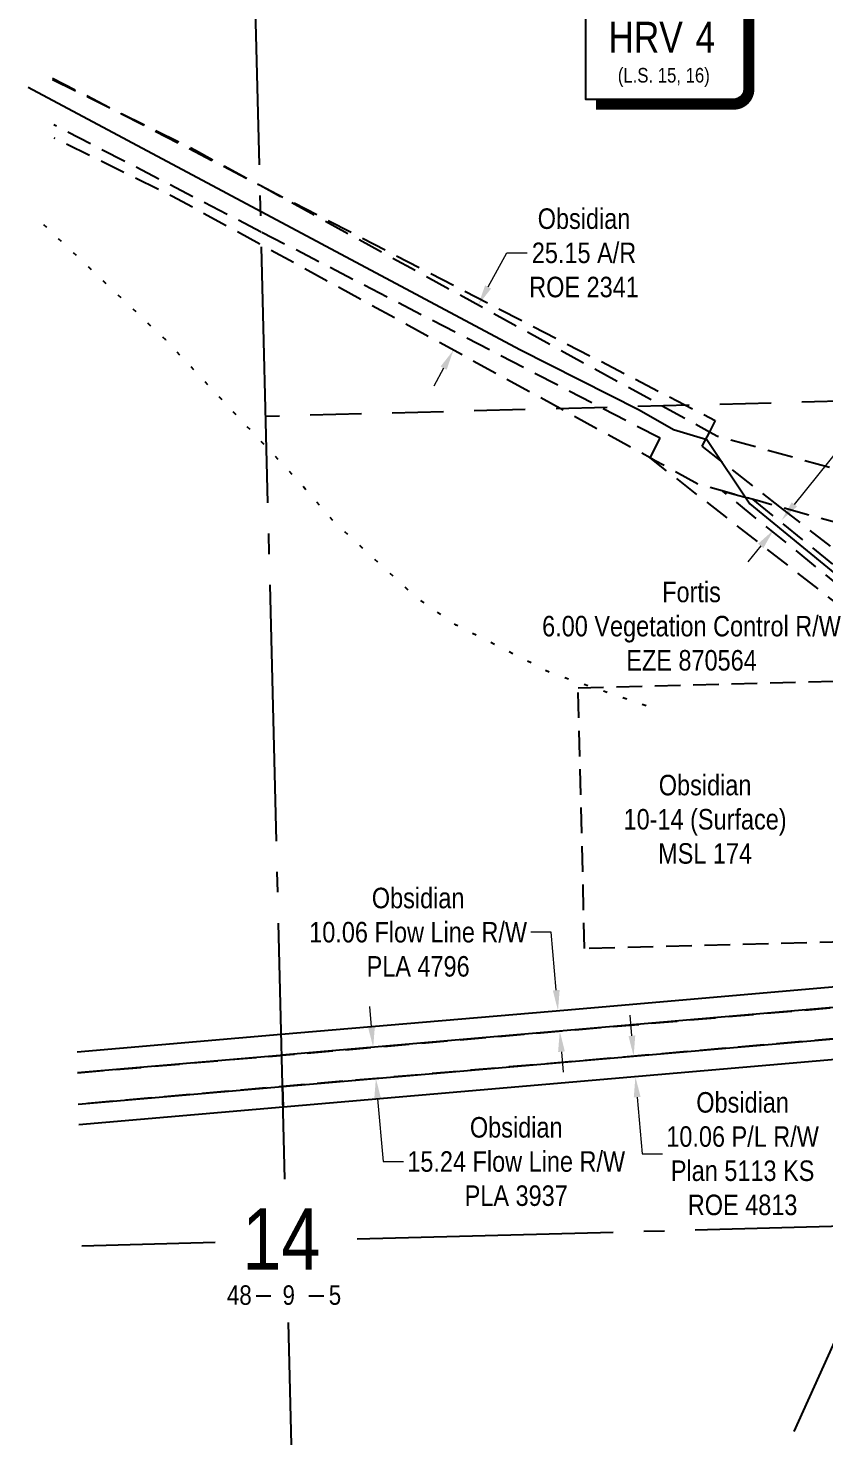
# Model space of a CAD drawing. Extents: x 615294 to 623191, y 5889240 to 5894182.
# Drawn here: x 619710 to 620099, y 5889415 to 5890106 of the extents above; entities that cross this region are included whole.
import ezdxf
from ezdxf.enums import TextEntityAlignment as Align

# ---------------------------------------------------------------- set-up
doc = ezdxf.new("R2010")
doc.units = 0
doc.header["$LTSCALE"] = 5
doc.header["$PDSIZE"] = 0.5
for name, pattern in [('foc-ACCESSROAD', [3.75, 2.5, -1.25]), ('foc-FLOWLINE', [3.75, 2.5, -1.25]), ('foc-LSD', [8, 5, -3]), ('foc-QUARTERLINE', [33, 25, -3, 2, -3]), ('foc-WHEELTRACKS', [2, 0.4, -1.6])]:
    doc.linetypes.add(name, pattern=pattern)
doc.layers.get('Defpoints').update_dxf_attribs({"color": 9})
for name, color, linetype in [('10', 1, 'Continuous'), ('9', 3, 'Continuous'), ('AS-POWER', 104, 'foc-POWER'), ('C-AR', 13, 'foc-ACCESSROAD'), ('C-FLOWLINE', 13, 'foc-FLOWLINE'), ('C-RW', 13, 'Continuous'), ('C-WS', 13, 'foc-ACCESSROAD'), ('CG-NOTES', 7, 'Continuous'), ('CTW', 7, 'Continuous'), ('F-EZE', 190, 'foc-FLOWLINE'), ('F-RW', 190, 'Continuous'), ('L-SECLBL', 7, 'Continuous'), ('L-SECQ', 8, 'foc-QUARTERLINE'), ('L-SECTION-LSD', 7, 'foc-LSD'), ('T-WATER-P3', 160, 'foc-WHEELTRACKS')]:
    doc.layers.add(name, color=color, linetype=linetype)
for name, color, linetype, lineweight in [('C-AR-T', 13, 'Continuous', 9), ('C-FLOWLINE-T', 13, 'Continuous', 9), ('C-WS-T', 13, 'Continuous', 9), ('F-EZE-T', 190, 'Continuous', 9)]:
    doc.layers.add(name, color=color, linetype=linetype, lineweight=lineweight)
doc.styles.add('80CG', font='ARIALN.TTF', dxfattribs={"height": 10})
doc.styles.add('80L', font='ARIALN.TTF', dxfattribs={"height": 10})
doc.styles.add('foc-LtypeFont', font='ARIALN.TTF', dxfattribs={"height": 7.35})
doc.styles.add('HRV', font='ARIALN.TTF', dxfattribs={"height": 3})
doc.styles.add('SIMPLEX', font='ARIALN.TTF')
doc.linetypes.add('foc-POWER', pattern='A,6,-1,["P",foc-LtypeFont,S=0.2,R=0,X=-0.625,Y=-0.75],-1.24,4', length=12.24)
doc.dimstyles.new('Compass 5 000', dxfattribs={"dimscale": 5, "dimtxt": 9, "dimasz": 2, "dimexe": 0.2, "dimexo": 0.0625, "dimgap": 0.5, "dimtad": 0, "dimtih": 1, "dimtoh": 1, "dimzin": 0, "dimdsep": 46, "dimtxsty": '80CG', "dimcen": 0.1, "dimse1": 1, "dimse2": 1, "dimclrd": 256, "dimclrt": 256, "dimaunit": 1, "dimadec": 4, "dimazin": 0, "dimtfac": 0.06, "dimtofl": 0, "dimtmove": 0, "dimatfit": 1, "dimfxl": 0.2, "dimtolj": 1, "dimtzin": 0, "dimlwd": -1, "dimarcsym": 0})

# ---------------------------------------------------------------- blocks, each defined once
blk = doc.blocks.new('L-SECLBL')
at = {"layer": '9', "color": 7}
for p, q in [((-5.08, -27.83), (-12.29, -27.83)), ((20.7, -27.83), (13.5, -27.83))]:
    blk.add_line(p, q, dxfattribs=at)
at = {"layer": '10', "color": 2, "style": 'SIMPLEX'}
blk.add_attdef('SEC', text='', height=30, dxfattribs=at).set_placement((0, 0), align=Align.MIDDLE)
at = {"layer": '10', "color": 5, "style": '80L'}
blk.add_attdef('TWP', text='', height=9.5, dxfattribs=at).set_placement((-14.43, -27.37), align=Align.MIDDLE_RIGHT)
blk.add_attdef('RGE', text='', height=9.5, dxfattribs=at).set_placement((3.62, -27.37), align=Align.MIDDLE_CENTER)
blk.add_attdef('MER', text='', height=9.5, dxfattribs=at).set_placement((23.17, -27.37), align=Align.MIDDLE_LEFT)
blk = doc.blocks.new('HRV')
blk.add_lwpolyline([(-35.14, 31.6), (37.21, 31.6), (37.21, -25.54, -0.414214), (32.21, -30.54), (-40.14, -30.54), (-40.14, 26.6, -0.414214)], format="xyb", close=True)
at = {"const_width": 5, "flags": 128}
blk.add_lwpolyline([(-35.14, -33.04), (32.21, -33.04, 0.414214), (39.71, -25.54), (39.71, 26.6)], format="xyb", dxfattribs=at)
at = {"style": '80L'}
blk.add_text('SUBJECT TO', height=9.5, dxfattribs=at).set_placement((-2.01, 13.06), align=Align.BOTTOM_CENTER)
blk.add_attdef('(N.W.1/4 00)', text='', height=7.12, dxfattribs=at).set_placement((-2.01, -24.45), align=Align.BOTTOM_CENTER)
at = {"layer": 'CTW', "color": 3, "style": 'HRV'}
blk.add_text('HRV', height=15, dxfattribs=at).set_placement((-10.88, -0.18), align=Align.MIDDLE_CENTER)
blk.add_attdef('0', text='', height=15, dxfattribs=at).set_placement((18.28, -0.18), align=Align.MIDDLE_CENTER)
blk = doc.blocks.new('*D670')
at = {"layer": 'C-AR-T', "transparency": 16777216}
for p, q in [((619934.88, 5889980.21), (619943.95, 5889996.77)), ((619943.95, 5889996.77), (619953.95, 5889996.77)), ((619913.16, 5889940.59), (619908.36, 5889931.82))]:
    blk.add_line(p, q, dxfattribs=at)
for points in [[(619933.42, 5889981.01), (619936.34, 5889979.41), (619930.07, 5889971.44)], [(619911.7, 5889941.39), (619914.63, 5889939.79), (619917.97, 5889949.36)]]:
    blk.add_solid(points, dxfattribs=at)
at = {"layer": 'Defpoints', "color": 0, "transparency": 16777216}
for p in [(619930.07, 5889971.44), (619940.51, 5889965.72), (619928.41, 5889943.64)]:
    blk.add_point(p, dxfattribs=at)
at = {"layer": 'C-AR-T', "transparency": 16777216, "insert": (619981.7, 5889996.77), "char_height": 10, "attachment_point": 5, "style": '80CG'}
blk.add_mtext('\\A1;Obsidian\\P25.15 A/R\\PROE 2341', dxfattribs=at)
blk = doc.blocks.new('*D671')
at = {"layer": 'C-FLOWLINE-T', "transparency": 16777216}
for p, q in [((619965.73, 5889665.4), (619955.73, 5889665.4)), ((619968.15, 5889637.14), (619965.73, 5889665.4)), ((619970.71, 5889607.17), (619971.56, 5889597.2))]:
    blk.add_line(p, q, dxfattribs=at)
for points in [[(619969.81, 5889637.29), (619966.49, 5889637), (619969, 5889627.18)], [(619972.37, 5889607.31), (619969.05, 5889607.03), (619969.86, 5889617.13)]]:
    blk.add_solid(points, dxfattribs=at)
at = {"layer": 'Defpoints', "color": 0, "transparency": 16777216}
for p in [(619969, 5889627.18), (619926.96, 5889623.59), (619927.82, 5889613.54)]:
    blk.add_point(p, dxfattribs=at)
at = {"layer": 'C-FLOWLINE-T', "transparency": 16777216, "insert": (619900.73, 5889665.4), "char_height": 10, "attachment_point": 5, "style": '80CG'}
blk.add_mtext('\\A1;Obsidian\\P10.06 Flow Line R/W\\PPLA 4796', dxfattribs=at)
blk = doc.blocks.new('*D672')
at = {"layer": 'C-FLOWLINE-T', "transparency": 16777216}
for p, q in [((619877.94, 5889619.27), (619877.08, 5889629.23)), ((619880.97, 5889584.12), (619883.61, 5889553.54)), ((619883.61, 5889553.54), (619893.61, 5889553.54))]:
    blk.add_line(p, q, dxfattribs=at)
for points in [[(619879.6, 5889619.41), (619876.28, 5889619.12), (619878.8, 5889609.3)], [(619882.63, 5889584.27), (619879.31, 5889583.98), (619880.11, 5889594.09)]]:
    blk.add_solid(points, dxfattribs=at)
at = {"layer": 'Defpoints', "color": 0, "transparency": 16777216}
for p in [(619882.84, 5889609.65), (619880.11, 5889594.09), (619884.15, 5889594.44)]:
    blk.add_point(p, dxfattribs=at)
at = {"layer": 'C-FLOWLINE-T', "transparency": 16777216, "insert": (619948.61, 5889553.54), "char_height": 10, "attachment_point": 5, "style": '80CG'}
blk.add_mtext('\\A1;Obsidian\\P15.24 Flow Line R/W\\PPLA 3937', dxfattribs=at)
blk = doc.blocks.new('*D673')
at = {"layer": 'C-FLOWLINE-T', "transparency": 16777216}
for p, q in [((620005.06, 5889614.95), (620004.2, 5889624.91)), ((620007.65, 5889584.98), (620010.03, 5889557.38)), ((620010.03, 5889557.38), (620020.03, 5889557.38))]:
    blk.add_line(p, q, dxfattribs=at)
for points in [[(620006.72, 5889615.09), (620003.4, 5889614.81), (620005.92, 5889604.99)], [(620009.31, 5889585.13), (620005.99, 5889584.84), (620006.79, 5889594.95)]]:
    blk.add_solid(points, dxfattribs=at)
at = {"layer": 'Defpoints', "color": 0, "transparency": 16777216}
for p in [(620022.36, 5889606.41), (620006.79, 5889594.95), (620023.23, 5889596.37)]:
    blk.add_point(p, dxfattribs=at)
at = {"layer": 'C-FLOWLINE-T', "transparency": 16777216, "insert": (620059.11, 5889557.38), "char_height": 10, "attachment_point": 5, "style": '80CG'}
blk.add_mtext('\\A1;Obsidian\\P10.06 P/L R/W\\PPlan 5113 KS\\PROE 4813', dxfattribs=at)
blk = doc.blocks.new('*D678')
at = {"layer": 'Defpoints', "color": 0, "transparency": 16777216}
for p in [(620074.24, 5889861.63), (620081.57, 5889855.7), (620085.41, 5889860.44)]:
    blk.add_point(p, dxfattribs=at)
at = {"layer": 'F-EZE-T', "transparency": 16777216}
for p, q in [((620084.38, 5889874.14), (620107.28, 5889902.41)), ((620107.28, 5889902.41), (620117.28, 5889902.41)), ((620067.95, 5889853.86), (620061.65, 5889846.09))]:
    blk.add_line(p, q, dxfattribs=at)
for points in [[(620083.09, 5889875.19), (620085.68, 5889873.1), (620078.09, 5889866.37)], [(620066.65, 5889854.91), (620069.24, 5889852.81), (620074.24, 5889861.63)]]:
    blk.add_solid(points, dxfattribs=at)
at = {"layer": 'F-EZE-T', "transparency": 16777216, "insert": (620173.65, 5889902.41), "char_height": 10, "attachment_point": 5, "style": '80CG'}
blk.add_mtext('\\A1;Altalink\\P6.10 Power Line R/W\\PEZE 1456', dxfattribs=at)
blk = doc.blocks.new('*D680')
at = {"layer": 'Defpoints', "color": 0, "transparency": 16777216}
for p in [(620121.02, 5889744.34), (620149.17, 5889745.02), (620149.41, 5889735.01)]:
    blk.add_point(p, dxfattribs=at)
at = {"layer": 'F-EZE-T', "transparency": 16777216}
for p, q in [((620119.33, 5889814.68), (620109.33, 5889814.68)), ((620120.78, 5889754.34), (620119.33, 5889814.68)), ((620121.5, 5889724.34), (620121.74, 5889714.34))]:
    blk.add_line(p, q, dxfattribs=at)
for points in [[(620122.44, 5889754.38), (620119.11, 5889754.3), (620121.02, 5889744.34)], [(620123.16, 5889724.38), (620119.83, 5889724.3), (620121.26, 5889734.34)]]:
    blk.add_solid(points, dxfattribs=at)
at = {"layer": 'F-EZE-T', "transparency": 16777216, "insert": (620034.17, 5889814.68), "char_height": 10, "attachment_point": 5, "style": '80CG'}
blk.add_mtext('\\A1;Fortis\\P6.00 Vegetation Control R/W\\PEZE 870564', dxfattribs=at)

msp = doc.modelspace()

# ---------------------------------------------------------------- linework, layer by layer
at = {"layer": 'AS-POWER', "flags": 128}
msp.add_lwpolyline([(619710.454, 5890077.63), (619950.377, 5889949.716), (620008.593, 5889920.258), (620025.343, 5889910.591), (620041.672, 5889905.761), (620062.661, 5889874.475), (620227.028, 5889739.825), (620231.384, 5889736.003), (620616.723, 5889745.429), (620617.238, 5889738.521), (620666.14, 5889738.924)], dxfattribs=at)
at = {"layer": 'C-AR', "flags": 128}
msp.add_lwpolyline([(619722.301, 5890081.346), (619755.683, 5890064.868), (619792.14, 5890046.872), (619823.569, 5890029.804), (620001.903, 5889932.082), (620042.977, 5889909.606), (620046.873, 5889907.474), (620121.276, 5889886.763), (620208.569, 5889814.661), (620209.679, 5889770.392), (620209.699, 5889769.58), (620210.27, 5889746.977), (620210.323, 5889744.932), (620210.355, 5889743.708), (620210.535, 5889736.501), (620185.385, 5889735.877), (620185.116, 5889746.344), (620184.669, 5889763.737), (620184.449, 5889772.344), (620184.251, 5889780.363), (620184.023, 5889789.602), (620183.701, 5889802.562), (620109.374, 5889863.954), (620078.347, 5889872.591), (620077.185, 5889872.914), (620066.263, 5889875.955), (620051.49, 5889880.067), (620037.334, 5889884.008), (620016.409, 5889895.458), (620013.979, 5889896.832), (619824.301, 5890000.586), (619780.525, 5890024.541), (619723.016, 5890052.93)], dxfattribs=at)
at = {"layer": 'C-FLOWLINE', "flags": 128}
for points in [[(619734.482, 5889596.842), (619833.334, 5889605.373), (619834.201, 5889605.448), (620180.39, 5889635.369), (620189.028, 5889636.116), (620197.507, 5889636.846), (620206.15, 5889637.595), (620214.624, 5889638.327), (620217.627, 5889638.586), (620226.098, 5889639.316), (620315.013, 5889646.987), (620467.217, 5889660.12), (620492.446, 5889662.298), (620494.944, 5889663.205), (620499.218, 5889664.755), (620504.556, 5889666.689), (620508.846, 5889668.244), (620586.565, 5889696.425), (620608.67, 5889701.395), (620627.906, 5889705.721), (620628.256, 5889690.17), (620628.289, 5889688.719), (620631.328, 5889688.788), (620631.53, 5889680.598), (620635.119, 5889536.103), (620637.243, 5889450.375), (620637.589, 5889436.376)], [(620622.607, 5889435.983), (620622.033, 5889456.076), (620620.462, 5889511.087), (620620.052, 5889525.433), (620620.02, 5889526.575), (620619.759, 5889535.672), (620619.609, 5889540.944), (620619.41, 5889548.794), (620616.373, 5889668.282), (620616.147, 5889677.14), (620616.069, 5889680.213), (620615.934, 5889687.399), (620612.015, 5889686.518), (620590.854, 5889681.76), (620509.75, 5889652.351), (620500.149, 5889648.871), (620495.77, 5889647.28), (620476.108, 5889645.583), (620456.501, 5889643.891), (620446.159, 5889642.999), (620218.94, 5889623.395), (620207.462, 5889622.405), (620190.345, 5889620.922), (620173.231, 5889619.445), (619834.583, 5889590.176), (619734.866, 5889581.569)]]:
    msp.add_lwpolyline(points, dxfattribs=at)
at = {"layer": 'C-RW'}
for points in [[(619734.223, 5889607.121), (619833.945, 5889615.643), (619973.777, 5889627.589), (620185.117, 5889645.881), (620188.162, 5889646.145), (620202.235, 5889647.358), (620219.349, 5889648.835), (620230.825, 5889649.825), (620314.759, 5889657.067), (620466.963, 5889670.203), (620490.261, 5889672.213), (620498.604, 5889675.239), (620508.249, 5889678.736), (620583.735, 5889706.107), (620617.657, 5889713.734), (620617.355, 5889727.109), (620617.01, 5889742.425), (620616.902, 5889747.232), (620616.875, 5889748.425), (620610.005, 5890053.09), (620600.652, 5890092.01), (620593.343, 5890122.426)], [(620180.39, 5889635.369), (619834.201, 5889605.448), (619833.334, 5889605.373), (619734.482, 5889596.842)], [(620168.491, 5889608.903), (619834.836, 5889580.105), (619834.583, 5889590.176), (620173.231, 5889619.445)], [(619734.866, 5889581.569), (619834.583, 5889590.176), (619834.836, 5889580.105), (619735.118, 5889571.511)]]:
    msp.add_lwpolyline(points, dxfattribs=at)
at = {"layer": 'C-WS'}
msp.add_lwpolyline([(620629.898, 5889746.879), (620630.396, 5889726.773), (620617.339, 5889726.468), (620465.73, 5889722.78), (620313.427, 5889719.087), (620107.91, 5889713.837), (620109.249, 5889660.685), (619981.994, 5889657.477), (619978.784, 5889784.732), (620106.041, 5889787.942), (620107.139, 5889744.378), (620107.401, 5889733.944), (620294.916, 5889738.593), (620568.915, 5889745.401), (620629.898, 5889746.879)], close=True, dxfattribs=at)
at = {"layer": 'F-EZE'}
for points in [[(619722.282, 5890082.116), (619755.683, 5890064.868), (619823.569, 5890029.804), (620045.777, 5889915.027), (620042.977, 5889909.606), (620039.289, 5889902.467), (620077.185, 5889872.914), (620184.023, 5889789.602)], [(620184.669, 5889763.737), (620013.979, 5889896.832), (620018.83, 5889906.436), (619824.14, 5890007), (619722.855, 5890059.304)]]:
    msp.add_lwpolyline(points, dxfattribs=at)
msp.add_lwpolyline([(620064.169, 5889876.51), (620182.043, 5889780.778), (620182.232, 5889772.759), (620049.401, 5889880.64), (620064.169, 5889876.51)], close=True, dxfattribs=at)
at = {"layer": 'F-RW'}
msp.add_lwpolyline([(620084.345, 5889421.902), (620113.237, 5889486.016), (620129.733, 5889522.707), (620168.491, 5889608.903), (620173.231, 5889619.445), (620180.39, 5889635.369), (620185.117, 5889645.881), (620217.093, 5889716.999), (620224.236, 5889732.884), (620225.51, 5889735.718), (620226.252, 5889737.369), (620230.805, 5889747.495), (620232.678, 5889751.662), (620244.348, 5889777.619), (620249.813, 5889824.387), (620248.781, 5890315.677), (620248.859, 5890330.47), (620248.615, 5890431.107)], dxfattribs=at)
at = {"layer": 'L-SECQ'}
for p, q in [((619835.715, 5889544.982), (619816.32, 5890319.112)), ((619870.97, 5889515.901), (620642.734, 5889536.282)), ((619801.712, 5889514.071), (619736.606, 5889512.349)), ((619838.96, 5889415.483), (619837.469, 5889475.005))]:
    msp.add_line(p, q, dxfattribs=at)
at = {"layer": 'L-SECTION-LSD', "flags": 128}
msp.add_lwpolyline([(620632.803, 5889938.302), (619826.394, 5889917.022)], dxfattribs=at)
at = {"layer": 'T-WATER-P3', "flags": 128}
msp.add_lwpolyline([(620011.986, 5889775.853), (619965.915, 5889791.674), (619919.292, 5889815.274), (619899.698, 5889828.801), (619859.314, 5889865.971), (619841.747, 5889886.117), (619777.511, 5889954.361), (619715.623, 5890012.782)], dxfattribs=at)

# ---------------------------------------------------------------- block references
at = {"layer": 'CG-NOTES'}
msp.add_blockref('HRV', (620022.661, 5890102.227), dxfattribs=at).add_auto_attribs({'(N.W.1/4 00)': '(L.S. 15, 16)', '0': '4'})
at = {"layer": 'L-SECLBL'}
msp.add_blockref('L-SECLBL', (619833.944, 5889515.819), dxfattribs=at).add_auto_attribs({'SEC': '14', 'TWP': '48', 'RGE': '9', 'MER': '5'})

# ---------------------------------------------------------------- texts
at = {"layer": 'C-WS-T', "insert": (620040.801, 5889720.478), "char_height": 10, "width": 78.99495, "attachment_point": 5, "style": '80CG'}
msp.add_mtext('\\A1;Obsidian\\P10-14 (Surface)\\PMSL 174', dxfattribs=at)

# ---------------------------------------------------------------- dimensions: what is measured, and where the dimension line sits
at = {"layer": 'C-AR-T'}
dim = msp.add_linear_dim(base=(619930.071, 5889971.444), p1=(619928.411, 5889943.638), p2=(619940.513, 5889965.722), angle=61.278282, text='Obsidian\\P25.15 A/R\\PROE 2341', dimstyle='Compass 5 000', dxfattribs=at)
dim.commit()
dim.dimension.update_dxf_attribs({"geometry": '*D670', "text_midpoint": (619981.696, 5889996.773), "dimtype": 161})
at = {"layer": 'C-FLOWLINE-T', "color": 57}
dim = msp.add_linear_dim(base=(619968.998, 5889627.181), p1=(619927.82, 5889613.54), p2=(619926.962, 5889623.59), angle=94.883021, text='Obsidian\\P10.06 Flow Line R/W\\PPLA 4796', dimstyle='Compass 5 000', dxfattribs=at)
dim.commit()
dim.dimension.update_dxf_attribs({"geometry": '*D671', "text_midpoint": (619900.733, 5889665.404), "dimtype": 161})
at = {"layer": 'C-FLOWLINE-T'}
for base, p1, p2, angle, text, picture, middle in [((619880.113, 5889594.088), (619882.84, 5889609.652), (619884.152, 5889594.436), 274.927285, 'Obsidian\\P15.24 Flow Line R/W\\PPLA 3937', '*D672', (619948.609, 5889553.539)), ((620006.787, 5889594.946), (620022.362, 5889606.406), (620023.229, 5889596.365), 274.933107, 'Obsidian\\P10.06 P/L R/W\\PPlan 5113 KS\\PROE 4813', '*D673', (620059.115, 5889557.384))]:
    dim = msp.add_linear_dim(base=base, p1=p1, p2=p2, angle=angle, text=text, dimstyle='Compass 5 000', dxfattribs=at)
    dim.commit()
    dim.dimension.update_dxf_attribs({"geometry": picture, "text_midpoint": middle, "dimtype": 161})
at = {"layer": 'F-EZE-T'}
for base, p1, p2, angle, text, picture, middle in [((620074.244, 5889861.631), (620085.411, 5889860.441), (620081.568, 5889855.698), 230.985623, 'Altalink\\P6.10 Power Line R/W\\PEZE 1456', '*D678', (620173.647, 5889902.41)), ((620121.016, 5889744.34), (620149.409, 5889735.013), (620149.168, 5889745.017), 91.376304, 'Fortis\\P6.00 Vegetation Control R/W\\PEZE 870564', '*D680', (620034.169, 5889814.678))]:
    dim = msp.add_linear_dim(base=base, p1=p1, p2=p2, angle=angle, text=text, dimstyle='Compass 5 000', dxfattribs=at)
    dim.commit()
    dim.dimension.update_dxf_attribs({"geometry": picture, "text_midpoint": middle, "dimtype": 161})

doc.saveas('drawing.dxf')
